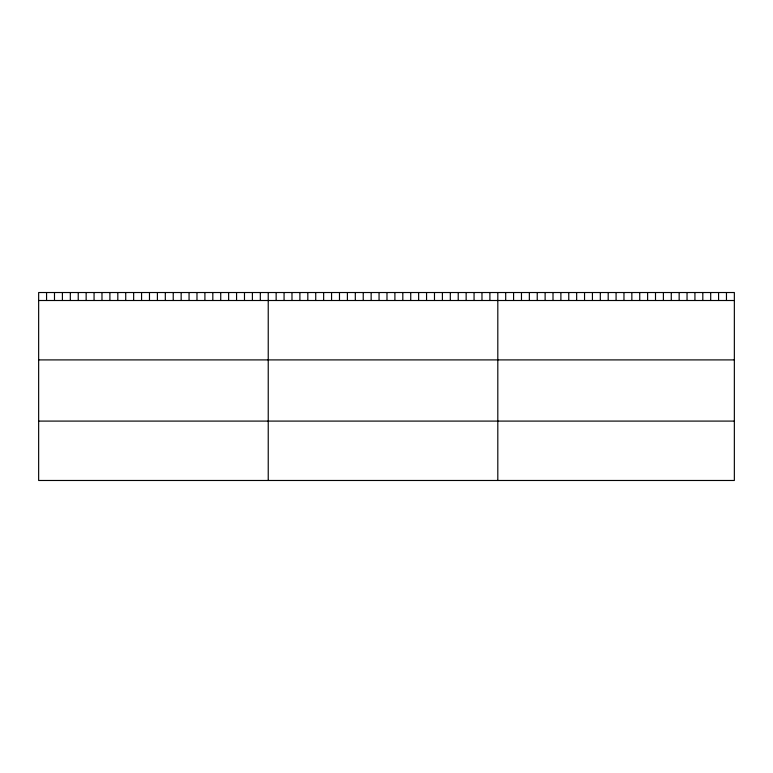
<?xml version="1.0" encoding="UTF-8"?>
<svg xmlns="http://www.w3.org/2000/svg" width="773" height="773" viewBox="0 0 773 773"><rect width="100%" height="100%" fill="white"/><g stroke="black" fill="none" stroke-linecap="round" stroke-linejoin="round"><path stroke-width="1.16" d="M734.35 300.504L734.35 480.477L38.65 480.477L38.65 292.523L734.35 292.523L734.35 300.504L38.65 300.504M38.65 359.899L734.35 359.899M38.65 421.092L734.35 421.092M726.465 292.523L726.465 300.504M718.581 292.523L718.581 300.504M710.696 292.523L710.696 300.504M702.812 292.523L702.812 300.504M694.927 292.523L694.927 300.504M687.042 292.523L687.042 300.504M679.158 292.523L679.158 300.504M671.273 292.523L671.273 300.504M663.389 292.523L663.389 300.504M655.504 292.523L655.504 300.504M647.619 292.523L647.619 300.504M639.735 292.523L639.735 300.504M631.85 292.523L631.85 300.504M623.966 292.523L623.966 300.504M616.081 292.523L616.081 300.504M608.196 292.523L608.196 300.504M600.312 292.523L600.312 300.504M592.427 292.523L592.427 300.504M584.543 292.523L584.543 300.504M576.658 292.523L576.658 300.504M568.773 292.523L568.773 300.504M560.889 292.523L560.889 300.504M553.004 292.523L553.004 300.504M545.12 292.523L545.12 300.504M537.235 292.523L537.235 300.504M529.35 292.523L529.35 300.504M521.466 292.523L521.466 300.504M513.581 292.523L513.581 300.504M505.697 292.523L505.697 300.504M497.812 292.523L497.812 480.477M489.898 292.523L489.898 300.504M481.975 292.523L481.975 300.504M474.062 292.523L474.062 300.504M466.148 292.523L466.148 300.504M458.225 292.523L458.225 300.504M450.311 292.523L450.311 300.504M442.398 292.523L442.398 300.504M434.484 292.523L434.484 300.504M426.561 292.523L426.561 300.504M418.647 292.523L418.647 300.504M410.734 292.523L410.734 300.504M402.81 292.523L402.81 300.504M394.897 292.523L394.897 300.504M386.983 292.523L386.983 300.504M379.06 292.523L379.06 300.504M371.146 292.523L371.146 300.504M363.233 292.523L363.233 300.504M355.309 292.523L355.309 300.504M347.396 292.523L347.396 300.504M339.482 292.523L339.482 300.504M331.559 292.523L331.559 300.504M323.645 292.523L323.645 300.504M315.732 292.523L315.732 300.504M307.818 292.523L307.818 300.504M299.895 292.523L299.895 300.504M291.981 292.523L291.981 300.504M284.068 292.523L284.068 300.504M276.145 292.523L276.145 300.504M268.231 292.523L268.231 480.477M260.317 292.523L260.317 300.504M252.394 292.523L252.394 300.504M244.481 292.523L244.481 300.504M236.567 292.523L236.567 300.504M228.644 292.523L228.644 300.504M220.73 292.523L220.73 300.504M212.817 292.523L212.817 300.504M204.903 292.523L204.903 300.504M196.98 292.523L196.98 300.504M189.066 292.523L189.066 300.504M181.153 292.523L181.153 300.504M173.229 292.523L173.229 300.504M165.316 292.523L165.316 300.504M157.402 292.523L157.402 300.504M149.479 292.523L149.479 300.504M141.565 292.523L141.565 300.504M133.652 292.523L133.652 300.504M125.728 292.523L125.728 300.504M117.815 292.523L117.815 300.504M109.901 292.523L109.901 300.504M101.978 292.523L101.978 300.504M94.064 292.523L94.064 300.504M86.151 292.523L86.151 300.504M78.237 292.523L78.237 300.504M70.314 292.523L70.314 300.504M62.4 292.523L62.4 300.504M54.487 292.523L54.487 300.504M46.564 292.523L46.564 300.504"/></g></svg>
